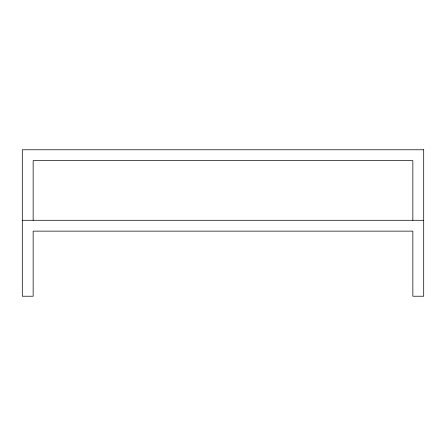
<?xml version="1.0" encoding="UTF-8"?>
<svg xmlns="http://www.w3.org/2000/svg" width="446" height="446" viewBox="0 0 446 446"><rect width="100%" height="100%" fill="white"/><g stroke="black" fill="none" stroke-linecap="round" stroke-linejoin="round"><path stroke-width="0.67" d="M22.3 220.291L423.7 220.291M412.851 220.291L412.851 160.621L33.149 160.621L33.149 220.291M423.7 149.772L22.3 149.772L22.3 296.228L33.149 296.228L33.149 231.134L412.851 231.134L412.851 296.228L423.7 296.228L423.7 149.772"/></g></svg>
